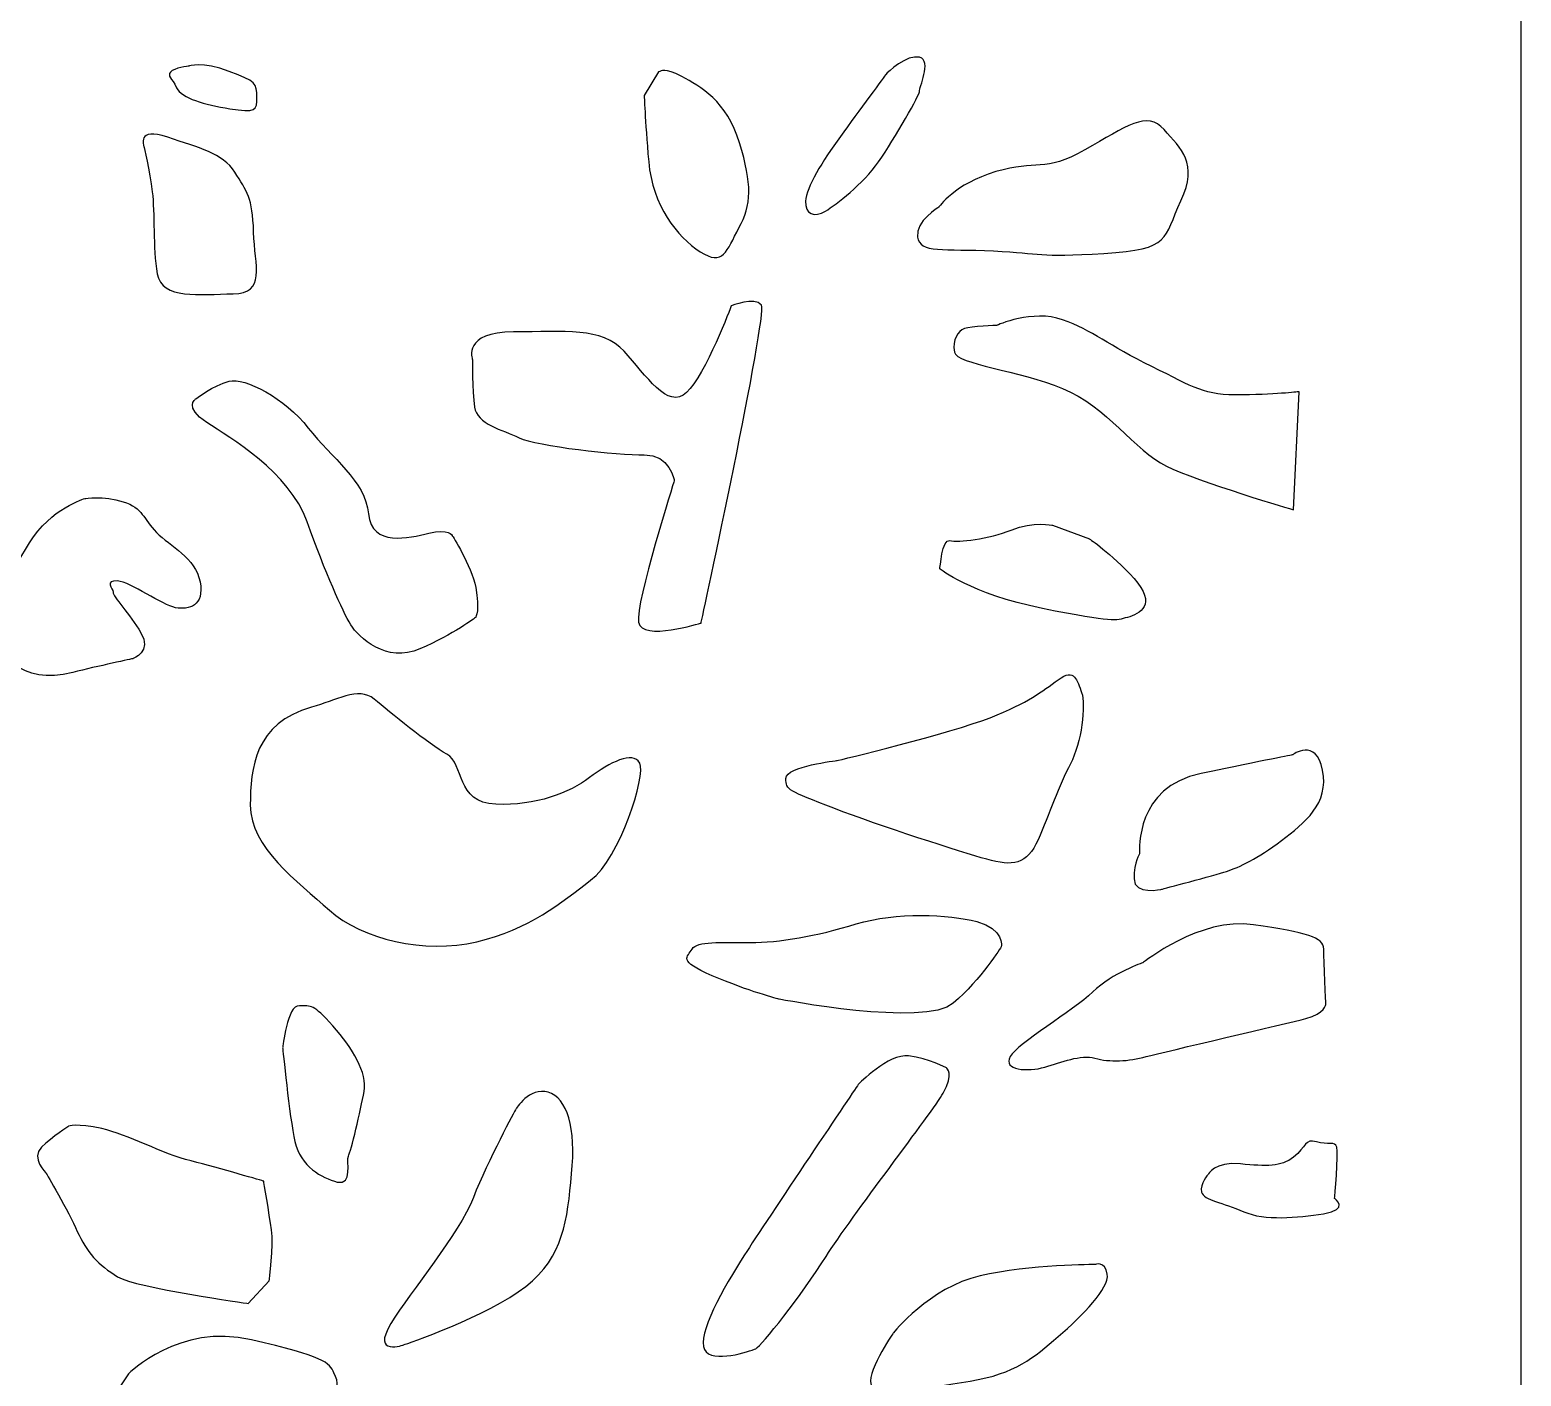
# Model space of a CAD drawing. Header units: centimetres. Extents: x -8.7 to 7.6, y -8.2 to 11.4.
# Drawn here: x 4.983 to 7.594, y -1.097 to 1.261 of the extents above; entities that cross this region are included whole.
import ezdxf

# ---------------------------------------------------------------- set-up
doc = ezdxf.new("R2010")
doc.units = ezdxf.units.CM
doc.header["$MEASUREMENT"] = 0
doc.layers.add('layer 1', color=7, linetype='Continuous')

msp = doc.modelspace()

# ---------------------------------------------------------------- linework, layer by layer
at = {"layer": 'layer 1', "color": 142}
for points, knots in [([(0.02549, 11.40766), (0.02549, 11.40766), (7.59368, 11.40766), (7.59368, 11.40766), (7.59368, 11.40766), (7.59368, 11.40766), (7.59368, -8.21043), (7.59368, -8.21043), (7.59368, -8.21043), (7.59368, -8.21043), (0.02549, -8.21043), (0.02549, -8.21043), (0.02549, -8.21043), (0.02549, -8.21043), (0.02549, 11.40766), (0.02549, 11.40766)], [0, 0, 0, 0, 0.2, 0.2, 0.2, 0.2, 0.4, 0.4, 0.4, 0.4, 0.6, 0.6, 0.6, 0.6, 1, 1, 1, 1]), ([(5.26096, 1.19721), (5.26096, 1.19721), (5.28425, 1.20565), (5.33178, 1.18807), (5.33178, 1.18807), (5.37931, 1.17048), (5.37931, 1.16697), (5.38028, 1.14305), (5.38028, 1.14305), (5.38125, 1.11915), (5.37737, 1.11563), (5.33275, 1.12266), (5.33275, 1.12266), (5.28812, 1.12969), (5.24835, 1.14095), (5.23962, 1.15923), (5.23962, 1.15923), (5.23089, 1.17752), (5.22313, 1.17892), (5.22895, 1.18666), (5.22895, 1.18666), (5.23477, 1.19439), (5.26096, 1.19721), (5.26096, 1.19721)], [0, 0, 0, 0, 0.1428571, 0.1428571, 0.1428571, 0.1428571, 0.2857143, 0.2857143, 0.2857143, 0.2857143, 0.4285714, 0.4285714, 0.4285714, 0.4285714, 0.5714286, 0.5714286, 0.5714286, 0.5714286, 0.7142857, 0.7142857, 0.7142857, 0.7142857, 1, 1, 1, 1]), ([(6.48132, 1.18244), (6.48423, 1.18666), (6.51817, 1.21831), (6.54049, 1.21268), (6.54049, 1.21268), (6.5628, 1.20705), (6.53855, 1.15712), (6.54049, 1.1536), (6.54049, 1.1536), (6.54243, 1.15009), (6.49685, 1.06991), (6.4687, 1.02982), (6.4687, 1.02982), (6.44057, 0.98974), (6.39498, 0.95527), (6.37558, 0.94332), (6.37558, 0.94332), (6.35617, 0.93136), (6.33968, 0.93769), (6.34066, 0.9609), (6.34066, 0.9609), (6.34162, 0.98411), (6.37072, 1.03123), (6.40177, 1.07413), (6.40177, 1.07413), (6.43281, 1.11703), (6.48132, 1.18244), (6.48132, 1.18244)], [0, 0, 0, 0, 0.125, 0.125, 0.125, 0.125, 0.25, 0.25, 0.25, 0.25, 0.375, 0.375, 0.375, 0.375, 0.5, 0.5, 0.5, 0.5, 0.625, 0.625, 0.625, 0.625, 0.75, 0.75, 0.75, 0.75, 1, 1, 1, 1]), ([(6.08358, 1.18737), (6.08941, 1.18807), (6.09232, 1.1958), (6.12433, 1.17892), (6.12433, 1.17892), (6.15635, 1.16204), (6.20291, 1.13602), (6.22521, 1.06288), (6.22521, 1.06288), (6.24752, 0.98974), (6.24656, 0.95457), (6.22425, 0.91379), (6.22425, 0.91379), (6.20193, 0.87299), (6.19708, 0.84627), (6.15635, 0.87229), (6.15635, 0.87229), (6.1156, 0.89831), (6.07292, 0.95316), (6.06612, 1.02982), (6.06612, 1.02982), (6.05934, 1.10648), (6.05837, 1.14586), (6.05837, 1.14586), (6.05837, 1.14586), (6.05837, 1.14586), (6.08358, 1.18737), (6.08358, 1.18737)], [0, 0, 0, 0, 0.125, 0.125, 0.125, 0.125, 0.25, 0.25, 0.25, 0.25, 0.375, 0.375, 0.375, 0.375, 0.5, 0.5, 0.5, 0.5, 0.625, 0.625, 0.625, 0.625, 0.75, 0.75, 0.75, 0.75, 1, 1, 1, 1]), ([(6.57403, 0.95009), (6.57403, 0.95009), (6.60137, 0.99116), (6.67366, 1.01241), (6.67366, 1.01241), (6.74594, 1.03366), (6.75766, 1.00958), (6.82995, 1.05065), (6.82995, 1.05065), (6.90224, 1.09172), (6.93935, 1.12005), (6.96865, 1.08607), (6.96865, 1.08607), (6.99796, 1.05207), (7.02921, 1.02799), (6.99796, 0.96142), (6.99796, 0.96142), (6.96671, 0.89485), (6.98233, 0.87644), (6.86316, 0.86935), (6.86316, 0.86935), (6.74398, 0.86228), (6.75766, 0.86935), (6.66975, 0.87361), (6.66975, 0.87361), (6.58184, 0.87785), (6.54082, 0.86935), (6.5369, 0.89768), (6.5369, 0.89768), (6.533, 0.92602), (6.57403, 0.95009), (6.57403, 0.95009)], [0, 0, 0, 0, 0.1111111, 0.1111111, 0.1111111, 0.1111111, 0.2222222, 0.2222222, 0.2222222, 0.2222222, 0.3333333, 0.3333333, 0.3333333, 0.3333333, 0.4444444, 0.4444444, 0.4444444, 0.4444444, 0.5555556, 0.5555556, 0.5555556, 0.5555556, 0.6666667, 0.6666667, 0.6666667, 0.6666667, 0.7777778, 0.7777778, 0.7777778, 0.7777778, 1, 1, 1, 1]), ([(5.18238, 1.05655), (5.18238, 1.05655), (5.16881, 1.09171), (5.2241, 1.07273), (5.2241, 1.07273), (5.27939, 1.05374), (5.32014, 1.0453), (5.34147, 1.01154), (5.34147, 1.01154), (5.36282, 0.97778), (5.37251, 0.96723), (5.37445, 0.90675), (5.37445, 0.90675), (5.3764, 0.84627), (5.39677, 0.79914), (5.33857, 0.79845), (5.33857, 0.79845), (5.28036, 0.79773), (5.21343, 0.7879), (5.20567, 0.83361), (5.20567, 0.83361), (5.19791, 0.87932), (5.20178, 0.94051), (5.19694, 0.97708), (5.19694, 0.97708), (5.19209, 1.01365), (5.18238, 1.05655), (5.18238, 1.05655)], [0, 0, 0, 0, 0.125, 0.125, 0.125, 0.125, 0.25, 0.25, 0.25, 0.25, 0.375, 0.375, 0.375, 0.375, 0.5, 0.5, 0.5, 0.5, 0.625, 0.625, 0.625, 0.625, 0.75, 0.75, 0.75, 0.75, 1, 1, 1, 1]), ([(5.75742, 0.68382), (5.75742, 0.68382), (5.73983, 0.73197), (5.82969, 0.73197), (5.82969, 0.73197), (5.91956, 0.73197), (5.98403, 0.74047), (6.0231, 0.69798), (6.0231, 0.69798), (6.06218, 0.65549), (6.0993, 0.59459), (6.1325, 0.62575), (6.1325, 0.62575), (6.16572, 0.6569), (6.21066, 0.7773), (6.21066, 0.7773), (6.21066, 0.7773), (6.21066, 0.7773), (6.25167, 0.79429), (6.26339, 0.77871), (6.26339, 0.77871), (6.27512, 0.76313), (6.1579, 0.22209), (6.1579, 0.22209), (6.1579, 0.22209), (6.1579, 0.22209), (6.05436, 0.18951), (6.0485, 0.2235), (6.0485, 0.2235), (6.04264, 0.2575), (6.11102, 0.47137), (6.11102, 0.47137), (6.11102, 0.47137), (6.11102, 0.47137), (6.1032, 0.51811), (6.05827, 0.51669), (6.05827, 0.51669), (6.01334, 0.51527), (5.86877, 0.53227), (5.83947, 0.54643), (5.83947, 0.54643), (5.81016, 0.5606), (5.76523, 0.57051), (5.76132, 0.60025), (5.76132, 0.60025), (5.75742, 0.62999), (5.75742, 0.68382), (5.75742, 0.68382)], [0, 0, 0, 0, 0.0769231, 0.0769231, 0.0769231, 0.0769231, 0.1538462, 0.1538462, 0.1538462, 0.1538462, 0.2307692, 0.2307692, 0.2307692, 0.2307692, 0.3076923, 0.3076923, 0.3076923, 0.3076923, 0.3846154, 0.3846154, 0.3846154, 0.3846154, 0.4615385, 0.4615385, 0.4615385, 0.4615385, 0.5384615, 0.5384615, 0.5384615, 0.5384615, 0.6153846, 0.6153846, 0.6153846, 0.6153846, 0.6923077, 0.6923077, 0.6923077, 0.6923077, 0.7692308, 0.7692308, 0.7692308, 0.7692308, 0.8461538, 0.8461538, 0.8461538, 0.8461538, 1, 1, 1, 1]), ([(6.67561, 0.7433), (6.67561, 0.7433), (6.73812, 0.77163), (6.79087, 0.75322), (6.79087, 0.75322), (6.84363, 0.7348), (6.87097, 0.7079), (6.94717, 0.67107), (6.94717, 0.67107), (7.02336, 0.63425), (7.03704, 0.62008), (7.1054, 0.62149), (7.1054, 0.62149), (7.17379, 0.62291), (7.20505, 0.62716), (7.20505, 0.62716), (7.20505, 0.62716), (7.20505, 0.62716), (7.19527, 0.42037), (7.19527, 0.42037), (7.19527, 0.42037), (7.19527, 0.42037), (7.02727, 0.46994), (6.97257, 0.49686), (6.97257, 0.49686), (6.91786, 0.52377), (6.86707, 0.60167), (6.79087, 0.63283), (6.79087, 0.63283), (6.71468, 0.66399), (6.60529, 0.67532), (6.60137, 0.69657), (6.60137, 0.69657), (6.59747, 0.7178), (6.60723, 0.73339), (6.61896, 0.73764), (6.61896, 0.73764), (6.63068, 0.74189), (6.67561, 0.7433), (6.67561, 0.7433)], [0, 0, 0, 0, 0.0909091, 0.0909091, 0.0909091, 0.0909091, 0.1818182, 0.1818182, 0.1818182, 0.1818182, 0.2727273, 0.2727273, 0.2727273, 0.2727273, 0.3636364, 0.3636364, 0.3636364, 0.3636364, 0.4545455, 0.4545455, 0.4545455, 0.4545455, 0.5454545, 0.5454545, 0.5454545, 0.5454545, 0.6363636, 0.6363636, 0.6363636, 0.6363636, 0.7272727, 0.7272727, 0.7272727, 0.7272727, 0.8181818, 0.8181818, 0.8181818, 0.8181818, 1, 1, 1, 1]), ([(5.27291, 0.61442), (5.27291, 0.61442), (5.25142, 0.60025), (5.29245, 0.57334), (5.29245, 0.57334), (5.33347, 0.54643), (5.43702, 0.48694), (5.46827, 0.39912), (5.46827, 0.39912), (5.49953, 0.31132), (5.53079, 0.24192), (5.54447, 0.21925), (5.54447, 0.21925), (5.55814, 0.19659), (5.60699, 0.15127), (5.66559, 0.17677), (5.66559, 0.17677), (5.7242, 0.20225), (5.76327, 0.232), (5.76327, 0.232), (5.76327, 0.232), (5.76327, 0.232), (5.77109, 0.24475), (5.76327, 0.28441), (5.76327, 0.28441), (5.75546, 0.32406), (5.72224, 0.37505), (5.72224, 0.37505), (5.72224, 0.37505), (5.72224, 0.37505), (5.71638, 0.3878), (5.68122, 0.3793), (5.68122, 0.3793), (5.64605, 0.3708), (5.58158, 0.35523), (5.57572, 0.41329), (5.57572, 0.41329), (5.56986, 0.47137), (5.51125, 0.51102), (5.47022, 0.56343), (5.47022, 0.56343), (5.4292, 0.61584), (5.35887, 0.65266), (5.33151, 0.64558), (5.33151, 0.64558), (5.30417, 0.63849), (5.27291, 0.61442), (5.27291, 0.61442)], [0, 0, 0, 0, 0.0769231, 0.0769231, 0.0769231, 0.0769231, 0.1538462, 0.1538462, 0.1538462, 0.1538462, 0.2307692, 0.2307692, 0.2307692, 0.2307692, 0.3076923, 0.3076923, 0.3076923, 0.3076923, 0.3846154, 0.3846154, 0.3846154, 0.3846154, 0.4615385, 0.4615385, 0.4615385, 0.4615385, 0.5384615, 0.5384615, 0.5384615, 0.5384615, 0.6153846, 0.6153846, 0.6153846, 0.6153846, 0.6923077, 0.6923077, 0.6923077, 0.6923077, 0.7692308, 0.7692308, 0.7692308, 0.7692308, 0.8461538, 0.8461538, 0.8461538, 0.8461538, 1, 1, 1, 1]), ([(5.07951, 0.44021), (5.07951, 0.44021), (5.01894, 0.42321), (4.98182, 0.3623), (4.98182, 0.3623), (4.9447, 0.30141), (4.92127, 0.25892), (4.92321, 0.22068), (4.92321, 0.22068), (4.92596, 0.16687), (4.9652, 0.11246), (5.05801, 0.13569), (5.05801, 0.13569), (5.10095, 0.14643), (5.16351, 0.15977), (5.16351, 0.15977), (5.16351, 0.15977), (5.16351, 0.15977), (5.19672, 0.17251), (5.17718, 0.20509), (5.17718, 0.20509), (5.15765, 0.23767), (5.12835, 0.26883), (5.12835, 0.27591), (5.12835, 0.27591), (5.12835, 0.28299), (5.11271, 0.29716), (5.13615, 0.29574), (5.13615, 0.29574), (5.1596, 0.29432), (5.21431, 0.25324), (5.23775, 0.249), (5.23775, 0.249), (5.2612, 0.24475), (5.28855, 0.25183), (5.28073, 0.29432), (5.28073, 0.29432), (5.27291, 0.33681), (5.22798, 0.35664), (5.20454, 0.38073), (5.20454, 0.38073), (5.18109, 0.4048), (5.18109, 0.42321), (5.14593, 0.43454), (5.14593, 0.43454), (5.11076, 0.44587), (5.07951, 0.44021), (5.07951, 0.44021)], [0, 0, 0, 0, 0.0769231, 0.0769231, 0.0769231, 0.0769231, 0.1538462, 0.1538462, 0.1538462, 0.1538462, 0.2307692, 0.2307692, 0.2307692, 0.2307692, 0.3076923, 0.3076923, 0.3076923, 0.3076923, 0.3846154, 0.3846154, 0.3846154, 0.3846154, 0.4615385, 0.4615385, 0.4615385, 0.4615385, 0.5384615, 0.5384615, 0.5384615, 0.5384615, 0.6153846, 0.6153846, 0.6153846, 0.6153846, 0.6923077, 0.6923077, 0.6923077, 0.6923077, 0.7692308, 0.7692308, 0.7692308, 0.7692308, 0.8461538, 0.8461538, 0.8461538, 0.8461538, 1, 1, 1, 1]), ([(6.57598, 0.31698), (6.57598, 0.31698), (6.62873, 0.27307), (6.75571, 0.24759), (6.75571, 0.24759), (6.88269, 0.22209), (6.88269, 0.22634), (6.90419, 0.232), (6.90419, 0.232), (6.92568, 0.23767), (6.95693, 0.25466), (6.91591, 0.29998), (6.91591, 0.29998), (6.87489, 0.34531), (6.83777, 0.36938), (6.83777, 0.36938), (6.83777, 0.36938), (6.83777, 0.36938), (6.77329, 0.39347), (6.77329, 0.39347), (6.77329, 0.39347), (6.77329, 0.39347), (6.74009, 0.40055), (6.70102, 0.38497), (6.70102, 0.38497), (6.66194, 0.36938), (6.60723, 0.3623), (6.59356, 0.36656), (6.59356, 0.36656), (6.57989, 0.3708), (6.57598, 0.31698), (6.57598, 0.31698)], [0, 0, 0, 0, 0.1111111, 0.1111111, 0.1111111, 0.1111111, 0.2222222, 0.2222222, 0.2222222, 0.2222222, 0.3333333, 0.3333333, 0.3333333, 0.3333333, 0.4444444, 0.4444444, 0.4444444, 0.4444444, 0.5555556, 0.5555556, 0.5555556, 0.5555556, 0.6666667, 0.6666667, 0.6666667, 0.6666667, 0.7777778, 0.7777778, 0.7777778, 0.7777778, 1, 1, 1, 1]), ([(6.39624, -0.01869), (6.39624, -0.01869), (6.30638, -0.0286), (6.30638, -0.04985), (6.30638, -0.04985), (6.30638, -0.07109), (6.31028, -0.07109), (6.39038, -0.10225), (6.39038, -0.10225), (6.47048, -0.13342), (6.61309, -0.17873), (6.65803, -0.19148), (6.65803, -0.19148), (6.70297, -0.20423), (6.72836, -0.2014), (6.7479, -0.15749), (6.7479, -0.15749), (6.76743, -0.11359), (6.78501, -0.06118), (6.80455, -0.02436), (6.80455, -0.02436), (6.82409, 0.01247), (6.8319, 0.07904), (6.82409, 0.10029), (6.82409, 0.10029), (6.81628, 0.12152), (6.81237, 0.14419), (6.78307, 0.12295), (6.78307, 0.12295), (6.75377, 0.10169), (6.73226, 0.08329), (6.6639, 0.05638), (6.6639, 0.05638), (6.59551, 0.02947), (6.39624, -0.01869), (6.39624, -0.01869)], [0, 0, 0, 0, 0.1, 0.1, 0.1, 0.1, 0.2, 0.2, 0.2, 0.2, 0.3, 0.3, 0.3, 0.3, 0.4, 0.4, 0.4, 0.4, 0.5, 0.5, 0.5, 0.5, 0.6, 0.6, 0.6, 0.6, 0.7, 0.7, 0.7, 0.7, 0.8, 0.8, 0.8, 0.8, 1, 1, 1, 1]), ([(5.47609, 0.07479), (5.51711, 0.08612), (5.55814, 0.11161), (5.58549, 0.08895), (5.58549, 0.08895), (5.61284, 0.06629), (5.68122, 0.00964), (5.71248, -0.00736), (5.71248, -0.00736), (5.74374, -0.02436), (5.7281, -0.09234), (5.79844, -0.09518), (5.79844, -0.09518), (5.86877, -0.098), (5.92738, -0.07535), (5.96253, -0.04844), (5.96253, -0.04844), (5.9977, -0.02152), (6.03873, -0.00169), (6.05045, -0.02294), (6.05045, -0.02294), (6.06218, -0.04419), (6.01529, -0.19007), (5.9645, -0.22831), (5.9645, -0.22831), (5.9137, -0.26655), (5.85705, -0.31471), (5.76523, -0.33595), (5.76523, -0.33595), (5.6734, -0.35719), (5.564, -0.3317), (5.50735, -0.28072), (5.50735, -0.28072), (5.45069, -0.22973), (5.36864, -0.17166), (5.36864, -0.09659), (5.36864, -0.09659), (5.36864, -0.03266), (5.37648, 0.04728), (5.47609, 0.07479)], [0, 0, 0, 0, 0.0909091, 0.0909091, 0.0909091, 0.0909091, 0.1818182, 0.1818182, 0.1818182, 0.1818182, 0.2727273, 0.2727273, 0.2727273, 0.2727273, 0.3636364, 0.3636364, 0.3636364, 0.3636364, 0.4545455, 0.4545455, 0.4545455, 0.4545455, 0.5454545, 0.5454545, 0.5454545, 0.5454545, 0.6363636, 0.6363636, 0.6363636, 0.6363636, 0.7272727, 0.7272727, 0.7272727, 0.7272727, 0.8181818, 0.8181818, 0.8181818, 0.8181818, 1, 1, 1, 1]), ([(6.92568, -0.18157), (6.92568, -0.17449), (6.91786, -0.06543), (7.03313, -0.04135), (7.03313, -0.04135), (7.14839, -0.01727), (7.19333, -0.00877), (7.19333, -0.00877), (7.19333, -0.00877), (7.19333, -0.00877), (7.23436, 0.02238), (7.24608, -0.03569), (7.24608, -0.03569), (7.2578, -0.09376), (7.21481, -0.12775), (7.17379, -0.15891), (7.17379, -0.15891), (7.13276, -0.19007), (7.09955, -0.20565), (7.07806, -0.21273), (7.07806, -0.21273), (7.05657, -0.21981), (6.96475, -0.24389), (6.96475, -0.24389), (6.96475, -0.24389), (6.96475, -0.24389), (6.91591, -0.25523), (6.91591, -0.22548), (6.91591, -0.22548), (6.91591, -0.19573), (6.92568, -0.18157), (6.92568, -0.18157)], [0, 0, 0, 0, 0.1111111, 0.1111111, 0.1111111, 0.1111111, 0.2222222, 0.2222222, 0.2222222, 0.2222222, 0.3333333, 0.3333333, 0.3333333, 0.3333333, 0.4444444, 0.4444444, 0.4444444, 0.4444444, 0.5555556, 0.5555556, 0.5555556, 0.5555556, 0.6666667, 0.6666667, 0.6666667, 0.6666667, 0.7777778, 0.7777778, 0.7777778, 0.7777778, 1, 1, 1, 1]), ([(6.29466, -0.43651), (6.29466, -0.43651), (6.55058, -0.48609), (6.59942, -0.4436), (6.59942, -0.4436), (6.64826, -0.4011), (6.68343, -0.34445), (6.68343, -0.34445), (6.68343, -0.34445), (6.68343, -0.34445), (6.6893, -0.31329), (6.64045, -0.30054), (6.64045, -0.30054), (6.59161, -0.2878), (6.49979, -0.28355), (6.42945, -0.30479), (6.42945, -0.30479), (6.35913, -0.32604), (6.29466, -0.33736), (6.24387, -0.33736), (6.24387, -0.33736), (6.19307, -0.33736), (6.15009, -0.33454), (6.14227, -0.3487), (6.14227, -0.3487), (6.13447, -0.36287), (6.11492, -0.36853), (6.17744, -0.39544), (6.17744, -0.39544), (6.23996, -0.42235), (6.29466, -0.43651), (6.29466, -0.43651)], [0, 0, 0, 0, 0.1111111, 0.1111111, 0.1111111, 0.1111111, 0.2222222, 0.2222222, 0.2222222, 0.2222222, 0.3333333, 0.3333333, 0.3333333, 0.3333333, 0.4444444, 0.4444444, 0.4444444, 0.4444444, 0.5555556, 0.5555556, 0.5555556, 0.5555556, 0.6666667, 0.6666667, 0.6666667, 0.6666667, 0.7777778, 0.7777778, 0.7777778, 0.7777778, 1, 1, 1, 1]), ([(6.93154, -0.37278), (6.93154, -0.37278), (7.03117, -0.29205), (7.12495, -0.30621), (7.12495, -0.30621), (7.21872, -0.32037), (7.24802, -0.32745), (7.24802, -0.3487), (7.24802, -0.3487), (7.24802, -0.36994), (7.25194, -0.44501), (7.25194, -0.44501), (7.25194, -0.44501), (7.25194, -0.44501), (7.24998, -0.46201), (7.21678, -0.47051), (7.21678, -0.47051), (7.18355, -0.479), (6.96865, -0.52858), (6.9374, -0.53708), (6.9374, -0.53708), (6.90614, -0.54557), (6.87294, -0.54699), (6.84753, -0.53991), (6.84753, -0.53991), (6.82213, -0.53283), (6.78893, -0.54699), (6.75962, -0.55549), (6.75962, -0.55549), (6.73032, -0.56399), (6.68538, -0.56115), (6.69905, -0.53708), (6.69905, -0.53708), (6.71274, -0.513), (6.80845, -0.45776), (6.84363, -0.42377), (6.84363, -0.42377), (6.87879, -0.38977), (6.93154, -0.37278), (6.93154, -0.37278)], [0, 0, 0, 0, 0.0909091, 0.0909091, 0.0909091, 0.0909091, 0.1818182, 0.1818182, 0.1818182, 0.1818182, 0.2727273, 0.2727273, 0.2727273, 0.2727273, 0.3636364, 0.3636364, 0.3636364, 0.3636364, 0.4545455, 0.4545455, 0.4545455, 0.4545455, 0.5454545, 0.5454545, 0.5454545, 0.5454545, 0.6363636, 0.6363636, 0.6363636, 0.6363636, 0.7272727, 0.7272727, 0.7272727, 0.7272727, 0.8181818, 0.8181818, 0.8181818, 0.8181818, 1, 1, 1, 1]), ([(5.42529, -0.5215), (5.42529, -0.5215), (5.43311, -0.44642), (5.4546, -0.44785), (5.4546, -0.44785), (5.47609, -0.44926), (5.47804, -0.4436), (5.51321, -0.48325), (5.51321, -0.48325), (5.54838, -0.52291), (5.57377, -0.56541), (5.56791, -0.59797), (5.56791, -0.59797), (5.56205, -0.63055), (5.54447, -0.7042), (5.54055, -0.71129), (5.54055, -0.71129), (5.53665, -0.71836), (5.54838, -0.76369), (5.52103, -0.7566), (5.52103, -0.7566), (5.49367, -0.74953), (5.45655, -0.7297), (5.44679, -0.68579), (5.44679, -0.68579), (5.43702, -0.64188), (5.42529, -0.5215), (5.42529, -0.5215)], [0, 0, 0, 0, 0.125, 0.125, 0.125, 0.125, 0.25, 0.25, 0.25, 0.25, 0.375, 0.375, 0.375, 0.375, 0.5, 0.5, 0.5, 0.5, 0.625, 0.625, 0.625, 0.625, 0.75, 0.75, 0.75, 0.75, 1, 1, 1, 1]), ([(6.43337, -0.58523), (6.43337, -0.58523), (6.48611, -0.53141), (6.52128, -0.53565), (6.52128, -0.53565), (6.55645, -0.53991), (6.5877, -0.5569), (6.5877, -0.5569), (6.5877, -0.5569), (6.5877, -0.5569), (6.60137, -0.56681), (6.58184, -0.60081), (6.58184, -0.60081), (6.5623, -0.63479), (6.41969, -0.81893), (6.37671, -0.88691), (6.37671, -0.88691), (6.33373, -0.95489), (6.26339, -1.04412), (6.25363, -1.04838), (6.25363, -1.04838), (6.24387, -1.05262), (6.17744, -1.07528), (6.16377, -1.04979), (6.16377, -1.04979), (6.15009, -1.02429), (6.19698, -0.94215), (6.2341, -0.88407), (6.2341, -0.88407), (6.27122, -0.82601), (6.43337, -0.58523), (6.43337, -0.58523)], [0, 0, 0, 0, 0.1111111, 0.1111111, 0.1111111, 0.1111111, 0.2222222, 0.2222222, 0.2222222, 0.2222222, 0.3333333, 0.3333333, 0.3333333, 0.3333333, 0.4444444, 0.4444444, 0.4444444, 0.4444444, 0.5555556, 0.5555556, 0.5555556, 0.5555556, 0.6666667, 0.6666667, 0.6666667, 0.6666667, 0.7777778, 0.7777778, 0.7777778, 0.7777778, 1, 1, 1, 1]), ([(5.83361, -0.62914), (5.83361, -0.62914), (5.85705, -0.58948), (5.89026, -0.5994), (5.89026, -0.5994), (5.92347, -0.60931), (5.9391, -0.66171), (5.93128, -0.74245), (5.93128, -0.74245), (5.92347, -0.82318), (5.91761, -0.88691), (5.85119, -0.93932), (5.85119, -0.93932), (5.78476, -0.99171), (5.63824, -1.04129), (5.63824, -1.04129), (5.63824, -1.04129), (5.63824, -1.04129), (5.57963, -1.06253), (5.61479, -1.00446), (5.61479, -1.00446), (5.64996, -0.9464), (5.73396, -0.84867), (5.75937, -0.78352), (5.75937, -0.78352), (5.78476, -0.71836), (5.83361, -0.62914), (5.83361, -0.62914)], [0, 0, 0, 0, 0.125, 0.125, 0.125, 0.125, 0.25, 0.25, 0.25, 0.25, 0.375, 0.375, 0.375, 0.375, 0.5, 0.5, 0.5, 0.5, 0.625, 0.625, 0.625, 0.625, 0.75, 0.75, 0.75, 0.75, 1, 1, 1, 1]), ([(5.01112, -0.74103), (5.01112, -0.74103), (4.98377, -0.71411), (5.00332, -0.6957), (5.00332, -0.6957), (5.02285, -0.67729), (5.0502, -0.65888), (5.0502, -0.65888), (5.0502, -0.65888), (5.0502, -0.65888), (5.06387, -0.65322), (5.10881, -0.66313), (5.10881, -0.66313), (5.15374, -0.67305), (5.21431, -0.70704), (5.2651, -0.71978), (5.2651, -0.71978), (5.31589, -0.73253), (5.39208, -0.75519), (5.39208, -0.75519), (5.39208, -0.75519), (5.39208, -0.75519), (5.40185, -0.81184), (5.40576, -0.84017), (5.40576, -0.84017), (5.40967, -0.8685), (5.40185, -0.9294), (5.40185, -0.9294), (5.40185, -0.9294), (5.40185, -0.9294), (5.36474, -0.96906), (5.36474, -0.96906), (5.36474, -0.96906), (5.36474, -0.96906), (5.16937, -0.94215), (5.13615, -0.92233), (5.13615, -0.92233), (5.10295, -0.90248), (5.08146, -0.87841), (5.06583, -0.84301), (5.06583, -0.84301), (5.0502, -0.80759), (5.01112, -0.74103), (5.01112, -0.74103)], [0, 0, 0, 0, 0.0833333, 0.0833333, 0.0833333, 0.0833333, 0.1666667, 0.1666667, 0.1666667, 0.1666667, 0.25, 0.25, 0.25, 0.25, 0.3333333, 0.3333333, 0.3333333, 0.3333333, 0.4166667, 0.4166667, 0.4166667, 0.4166667, 0.5, 0.5, 0.5, 0.5, 0.5833333, 0.5833333, 0.5833333, 0.5833333, 0.6666667, 0.6666667, 0.6666667, 0.6666667, 0.75, 0.75, 0.75, 0.75, 0.8333333, 0.8333333, 0.8333333, 0.8333333, 1, 1, 1, 1]), ([(7.0459, -0.74317), (7.0459, -0.74317), (7.05657, -0.72066), (7.10217, -0.72488), (7.10217, -0.72488), (7.14775, -0.7291), (7.17297, -0.7305), (7.19529, -0.71292), (7.19529, -0.71292), (7.21761, -0.69535), (7.21469, -0.67987), (7.23507, -0.68621), (7.23507, -0.68621), (7.25543, -0.69253), (7.26804, -0.68409), (7.27096, -0.69535), (7.27096, -0.69535), (7.27386, -0.7066), (7.26707, -0.78536), (7.26707, -0.78536), (7.26707, -0.78536), (7.26707, -0.78536), (7.29424, -0.80505), (7.24767, -0.81209), (7.24767, -0.81209), (7.20111, -0.81912), (7.14484, -0.82475), (7.10798, -0.80858), (7.10798, -0.80858), (7.07112, -0.7924), (7.03814, -0.78888), (7.03427, -0.77411), (7.03427, -0.77411), (7.03038, -0.75934), (7.0459, -0.74317), (7.0459, -0.74317)], [0, 0, 0, 0, 0.1, 0.1, 0.1, 0.1, 0.2, 0.2, 0.2, 0.2, 0.3, 0.3, 0.3, 0.3, 0.4, 0.4, 0.4, 0.4, 0.5, 0.5, 0.5, 0.5, 0.6, 0.6, 0.6, 0.6, 0.7, 0.7, 0.7, 0.7, 0.8, 0.8, 0.8, 0.8, 1, 1, 1, 1]), ([(6.49393, -1.02147), (6.49393, -1.02147), (6.5584, -0.94073), (6.64631, -0.92091), (6.64631, -0.92091), (6.73422, -0.90108), (6.84753, -0.90108), (6.84753, -0.90108), (6.84753, -0.90108), (6.84753, -0.90108), (6.86511, -0.89399), (6.86902, -0.91807), (6.86902, -0.91807), (6.87294, -0.94215), (6.82605, -0.9903), (6.78307, -1.02713), (6.78307, -1.02713), (6.74009, -1.06396), (6.70882, -1.09228), (6.62873, -1.10503), (6.62873, -1.10503), (6.54862, -1.11778), (6.47048, -1.13052), (6.45681, -1.11352), (6.45681, -1.11352), (6.44313, -1.09653), (6.49393, -1.02147), (6.49393, -1.02147)], [0, 0, 0, 0, 0.125, 0.125, 0.125, 0.125, 0.25, 0.25, 0.25, 0.25, 0.375, 0.375, 0.375, 0.375, 0.5, 0.5, 0.5, 0.5, 0.625, 0.625, 0.625, 0.625, 0.75, 0.75, 0.75, 0.75, 1, 1, 1, 1]), ([(5.1557, -1.09228), (5.1557, -1.09228), (5.24361, -1.00305), (5.3706, -1.03279), (5.3706, -1.03279), (5.49758, -1.06253), (5.50735, -1.07246), (5.51516, -1.09087), (5.51516, -1.09087), (5.52297, -1.10928), (5.52688, -1.11778), (5.50149, -1.13761), (5.50149, -1.13761), (5.47609, -1.15743), (5.41357, -1.19993), (5.38818, -1.2509), (5.38818, -1.2509), (5.36278, -1.30189), (5.39598, -1.34015), (5.3198, -1.34722), (5.3198, -1.34722), (5.24361, -1.3543), (5.22406, -1.36847), (5.22406, -1.36847), (5.22406, -1.36847), (5.22406, -1.36847), (5.21234, -1.37697), (5.23579, -1.40246), (5.23579, -1.40246), (5.25923, -1.42795), (5.29245, -1.46903), (5.28855, -1.51011), (5.28855, -1.51011), (5.28463, -1.55117), (5.22993, -1.60925), (5.19086, -1.60642), (5.19086, -1.60642), (5.15179, -1.60358), (5.11662, -1.56818), (5.11857, -1.5271), (5.11857, -1.5271), (5.12053, -1.48603), (5.1557, -1.42654), (5.12835, -1.38405), (5.12835, -1.38405), (5.10099, -1.34156), (5.08731, -1.28774), (5.08731, -1.23816), (5.08731, -1.23816), (5.08731, -1.1886), (5.11662, -1.15035), (5.11662, -1.15035), (5.11662, -1.15035), (5.11662, -1.15035), (5.1557, -1.09228), (5.1557, -1.09228)], [0, 0, 0, 0, 0.0666667, 0.0666667, 0.0666667, 0.0666667, 0.1333333, 0.1333333, 0.1333333, 0.1333333, 0.2, 0.2, 0.2, 0.2, 0.2666667, 0.2666667, 0.2666667, 0.2666667, 0.3333333, 0.3333333, 0.3333333, 0.3333333, 0.4, 0.4, 0.4, 0.4, 0.4666667, 0.4666667, 0.4666667, 0.4666667, 0.5333333, 0.5333333, 0.5333333, 0.5333333, 0.6, 0.6, 0.6, 0.6, 0.6666667, 0.6666667, 0.6666667, 0.6666667, 0.7333333, 0.7333333, 0.7333333, 0.7333333, 0.8, 0.8, 0.8, 0.8, 0.8666667, 0.8666667, 0.8666667, 0.8666667, 1, 1, 1, 1])]:
    msp.add_open_spline(points, degree=3, knots=knots, dxfattribs=at)

doc.saveas('drawing.dxf')
